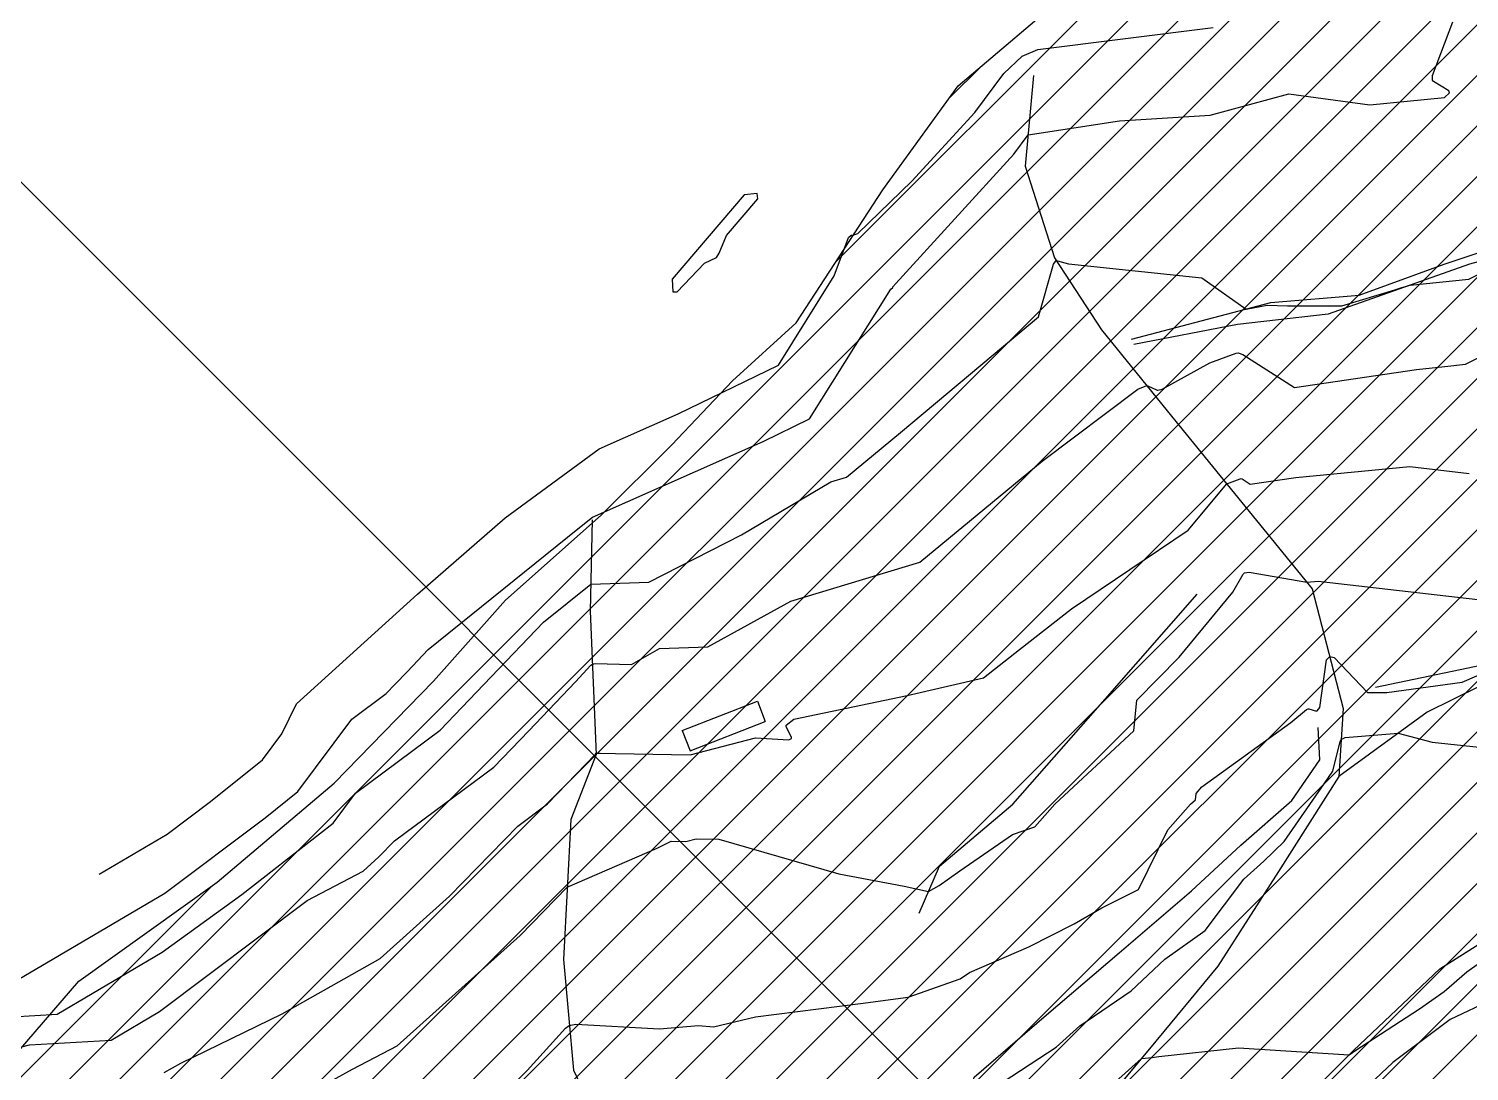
# Model space of a CAD drawing. Extents: x 13365 to 36625, y 86498 to 171760.
# Drawn here: x 15876.2 to 16128.3, y 88734.3 to 88916.8 of the extents above; entities that cross this region are included whole.
import ezdxf

# ---------------------------------------------------------------- set-up
doc = ezdxf.new("R2010")
doc.units = 0
doc.header["$LTSCALE"] = 5
doc.header["$MEASUREMENT"] = 0
doc.linetypes.add('A_CONTINUOUS_LINE', pattern=[0])
doc.linetypes.add('CHARACTER_DASH_D', pattern=[0])
for name, color, linetype in [('Commercial', 11, 'Continuous'), ('CONTOUR', 255, 'Continuous'), ('EXISTING BUILDING', 21, 'A_CONTINUOUS_LINE'), ('RELIEF', 255, 'A_CONTINUOUS_LINE'), ('Residential', 51, 'Continuous'), ('STREAM & RIVER FRONT', 161, 'A_CONTINUOUS_LINE'), ('text', 7, 'Continuous')]:
    doc.layers.add(name, color=color, linetype=linetype)

msp = doc.modelspace()

# ---------------------------------------------------------------- hatches: boundary and pattern name
at = {"layer": 'Commercial', "linetype": 'Continuous'}
h = msp.add_hatch(dxfattribs=at)
h.set_pattern_fill('ANSI31', color=256, scale=50, style=0)
edge = h.paths.add_edge_path()
edge.add_arc((15950.24, 88496.61), 15.56, 174.6777, 264.6777, ccw=False)
edge.add_line((15934.75, 88498.05), (15906.02, 88532.68))
edge.add_line((15906.02, 88532.68), (15899.63, 88540.38))
edge.add_line((15899.63, 88540.38), (15893.25, 88548.08))
edge.add_line((15893.25, 88548.08), (15910.18, 88562.12))
edge.add_line((15910.18, 88562.12), (15916.56, 88554.43))
edge.add_line((15916.56, 88554.43), (15962.74, 88592.74))
edge.add_line((15962.74, 88592.74), (16082.04, 88691.7))
edge.add_line((16082.04, 88691.7), (16199.02, 88788.75))
edge.add_line((16199.02, 88788.75), (16197.43, 88790.67))
edge.add_line((16197.43, 88790.67), (16212.05, 88802.8))
edge.add_line((16212.05, 88802.8), (16220.35, 88792.79))
edge.add_line((16220.35, 88792.79), (16248.76, 88758.55))
edge.add_line((16248.76, 88758.55), (16262.81, 88741.61))
edge.add_line((16262.81, 88741.61), (16291.54, 88706.98))
edge.add_line((16291.54, 88706.98), (16300.8, 88695.82))
edge.add_line((16300.8, 88695.82), (16286.18, 88683.69))
edge.add_line((16286.18, 88683.69), (16283.3, 88687.15))
edge.add_line((16283.3, 88687.15), (16260.21, 88668))
edge.add_line((16260.21, 88668), (16244.43, 88654.91))
edge.add_line((16244.43, 88654.91), (16207.37, 88624.16))
edge.add_line((16207.37, 88624.16), (16155.82, 88581.4))
edge.add_line((16155.82, 88581.4), (16117.83, 88549.88))
edge.add_line((16117.83, 88549.88), (16110.13, 88543.5))
edge.add_line((16110.13, 88543.5), (16047.02, 88491.14))
edge.add_line((16047.02, 88491.14), (16000.84, 88452.83))
edge.add_line((16000.84, 88452.83), (16013.34, 88437.77))
edge.add_line((16013.34, 88437.77), (15992.73, 88428.16))
edge.add_line((15992.73, 88428.16), (15983.91, 88438.79))
edge.add_line((15983.91, 88438.79), (15977.52, 88446.48))
edge.add_line((15977.52, 88446.48), (15948.79, 88481.12))
at = {"layer": 'Residential', "linetype": 'Continuous'}
h = msp.add_hatch(dxfattribs=at)
h.set_pattern_fill('ANSI31', color=256, scale=50, style=0)
h.paths.add_polyline_path([(15494.79, 88343.41), (15503.05, 88354.41), (15508.54, 88365.97), (15518.89, 88373.27), (15533.51, 88383.62), (15558.48, 88393.35), (15577.97, 88397), (15607.07, 88403.29), (15633.43, 88411.09), (15654.74, 88415.7), (15676.1, 88420.04), (15693.91, 88430.32), (15706.96, 88438.23), (15719.63, 88447.71), (15731.89, 88457.2), (15742.58, 88464.71), (15752.47, 88472.22), (15759.59, 88482.5), (15770.27, 88493.96), (15781.01, 88509.86), (15800.74, 88539.42), (15819.59, 88560.76), (15833.33, 88584.79), (15840.8, 88609.85), (15845.3, 88632.32), (15851.48, 88654.79), (15854.3, 88685.13), (15858.23, 88705.92), (15868.1, 88730.61), (15884.93, 88750.05), (15909.11, 88767.38), (15929.62, 88784.71), (15946.97, 88802.57), (15959.58, 88816.75), (15976.31, 88831.6), (15988.68, 88843.96), (15999.3, 88855.15), (16010.44, 88865.27), (16025.64, 88888.55), (16038.81, 88906.77), (16059.07, 88923.97), (16078.48, 88949.09), (16109.59, 88960.28), (16133.23, 88970.22), (16158.29, 88983.66), (16181.47, 88991.65), (16209.45, 88998.03), (16237.42, 89001.23), (16258.26, 89000.15), (16285.47, 89001.69), (16309.96, 89002.78), (16328.69, 89000), (16352.28, 89000.7), (16380.04, 89006.24), (16405.71, 89009.71), (16432.07, 89013.17), (16461.22, 89017.33), (16497.3, 89023.57), (16526.44, 89031.89), (16559.74, 89039.51), (16578.48, 89049.91), (16592.35, 89063.77), (16600.68, 89080.41), (16607.78, 89097.88), (16605.7, 89118.67), (16598.76, 89132.53), (16590.44, 89142.24), (16587.66, 89159.57), (16586.97, 89174.81), (16584.89, 89197.69), (16586.97, 89211.55), (16593.21, 89217.79), (16605.01, 89218.48), (16614.72, 89212.24), (16624.43, 89204.62), (16634.15, 89195.61), (16640.39, 89185.9), (16647.33, 89172.04), (16652.88, 89158.87), (16658.43, 89140.16), (16658.43, 89125.6), (16663.29, 89111.05), (16667.45, 89094.41), (16672.91, 89086.02), (16679.34, 89079.24), (16685.41, 89074.24), (16692.2, 89071.03), (16696.49, 89064.25), (16703.28, 89056.04), (16713.28, 89051.4), (16724.35, 89050.33), (16736.14, 89049.26), (16742.57, 89046.41), (16745.78, 89040.7), (16749, 89032.85), (16755.07, 89026.07), (16761.5, 89021.07), (16772.86, 89016.17), (16781.32, 89014.73), (16791.22, 89015.14), (16798.23, 89016.17), (16803.59, 89016.38), (16811.02, 89014.73), (16820.51, 89012.05), (16828.96, 89008.75), (16838.04, 89005.46), (16842.85, 89003.14), (16850.27, 88999.84), (16855.43, 88996.96), (16862.03, 88993.87), (16865.74, 88989.74), (16869.04, 88985.21), (16867.81, 88980.89), (16865.33, 88976.35), (16861.41, 88972.23), (16857.89, 88968.43), (16853.15, 88964.11), (16847.16, 88958.75), (16840.36, 88952.16), (16834.17, 88945.36), (16828.4, 88937.94), (16823.43, 88931.05), (16818.89, 88924.87), (16814.35, 88918.28), (16808.17, 88911.89), (16800.33, 88904.88), (16793.11, 88899.11), (16787.75, 88893.55), (16782.39, 88887.99), (16779.28, 88882.12), (16777.22, 88876.35), (16777.22, 88869.76), (16776.8, 88862.96), (16776.6, 88856.36), (16774.95, 88849.57), (16772.68, 88844), (16769.79, 88839.47), (16766.08, 88836.38), (16761.95, 88834.53), (16757.42, 88833.08), (16749.79, 88833.08), (16738.24, 88832.88), (16728.08, 88831.98), (16721.27, 88831.15), (16714.47, 88830.12), (16708.49, 88828.68), (16702.71, 88826), (16699.62, 88822.5), (16697.76, 88818.17), (16697.97, 88812.61), (16699, 88805.81), (16699.82, 88800.04), (16700.44, 88795.92), (16700, 88789.22), (16697.94, 88783.45), (16695.05, 88777.68), (16692.37, 88770.67), (16688.66, 88764.08), (16684.95, 88758.52), (16679.79, 88754.6), (16674.22, 88749.45), (16668.45, 88743.48), (16662.26, 88737.3), (16653.96, 88731.41), (16649.63, 88727.7), (16640.14, 88721.73), (16632.1, 88715.96), (16620.75, 88707.72), (16611.47, 88700.51), (16599.51, 88692.27), (16589.55, 88686.14), (16580.47, 88678.73), (16571.6, 88671.1), (16563.56, 88663.48), (16555.52, 88657.5), (16544.79, 88650.91), (16530.15, 88642.46), (16514.39, 88633.52), (16499.54, 88625.9), (16487.17, 88620.34), (16477.48, 88616.83), (16464.48, 88609.42), (16448.6, 88600.35), (16437.17, 88594.29), (16421.5, 88586.46), (16411.8, 88580.9), (16397.99, 88572.86), (16386.23, 88566.27), (16371.17, 88554.94), (16361, 88548.89), (16351.51, 88542.09), (16343.88, 88535.5), (16333.78, 88528.28), (16324.29, 88520.46), (16317.69, 88516.54), (16309.03, 88512.83), (16298.72, 88508.51), (16287.9, 88504.05), (16274.15, 88499.34), (16260.78, 88494.83), (16249.67, 88490.13), (16234.99, 88486.18), (16223.31, 88480.91), (16211.26, 88475.64), (16203.73, 88472.07), (16190.55, 88467.74), (16179.34, 88465.04), (16167.85, 88463.91), (16151.28, 88459.58), (16139.23, 88455.07), (16126.05, 88449.99), (16108.72, 88443.97), (16098.5, 88439.02), (16086.83, 88433.75), (16079.86, 88431.31), (16072.33, 88425.47), (16064.98, 88419.08), (16059.15, 88412.87), (16046.86, 88427.97), (16026.65, 88428.3), (16013.4, 88424), (15997.83, 88418.7), (15985.9, 88411.42), (15973.64, 88402.15), (15960.39, 88394.54), (15935.15, 88389.2), (15913.84, 88379.33), (15896.68, 88369.47), (15881.09, 88362.71), (15865.49, 88361.68), (15843.14, 88364.79), (15821.3, 88366.87), (15808.96, 88367.64), (15797.8, 88368.71), (15784.5, 88370), (15769.49, 88370.86), (15751.25, 88370.64), (15731.73, 88370), (15714.09, 88366.67), (15694.41, 88362.99), (15680.14, 88359.75), (15660.69, 88353.49), (15640.15, 88346.79), (15619.17, 88342.48), (15596.47, 88340.53), (15573.72, 88338.78), (15559.14, 88335.05), (15545.23, 88329.97), (15528.27, 88325.9), (15504.18, 88323.19), (15495.03, 88330.84)])
edge = h.paths.add_edge_path(flags=16)
edge.add_arc((15950.24, 88496.61), 15.56, 174.6777, 264.6777, ccw=False)
edge.add_line((15934.75, 88498.05), (15906.02, 88532.68))
edge.add_line((15906.02, 88532.68), (15899.63, 88540.38))
edge.add_line((15899.63, 88540.38), (15893.25, 88548.08))
edge.add_line((15893.25, 88548.08), (15910.18, 88562.12))
edge.add_line((15910.18, 88562.12), (15916.56, 88554.43))
edge.add_line((15916.56, 88554.43), (15962.74, 88592.74))
edge.add_line((15962.74, 88592.74), (16082.04, 88691.7))
edge.add_line((16082.04, 88691.7), (16199.02, 88788.75))
edge.add_line((16199.02, 88788.75), (16197.43, 88790.67))
edge.add_line((16197.43, 88790.67), (16212.05, 88802.8))
edge.add_line((16212.05, 88802.8), (16220.35, 88792.79))
edge.add_line((16220.35, 88792.79), (16248.76, 88758.55))
edge.add_line((16248.76, 88758.55), (16262.81, 88741.61))
edge.add_line((16262.81, 88741.61), (16291.54, 88706.98))
edge.add_line((16291.54, 88706.98), (16300.8, 88695.82))
edge.add_line((16300.8, 88695.82), (16286.18, 88683.69))
edge.add_line((16286.18, 88683.69), (16283.3, 88687.15))
edge.add_line((16283.3, 88687.15), (16260.21, 88668))
edge.add_line((16260.21, 88668), (16244.43, 88654.91))
edge.add_line((16244.43, 88654.91), (16207.37, 88624.16))
edge.add_line((16207.37, 88624.16), (16155.82, 88581.4))
edge.add_line((16155.82, 88581.4), (16117.83, 88549.88))
edge.add_line((16117.83, 88549.88), (16110.13, 88543.5))
edge.add_line((16110.13, 88543.5), (16047.02, 88491.14))
edge.add_line((16047.02, 88491.14), (16000.84, 88452.83))
edge.add_line((16000.84, 88452.83), (16013.34, 88437.77))
edge.add_line((16013.34, 88437.77), (15992.73, 88428.16))
edge.add_line((15992.73, 88428.16), (15983.91, 88438.79))
edge.add_line((15983.91, 88438.79), (15977.52, 88446.48))
edge.add_line((15977.52, 88446.48), (15948.79, 88481.12))

# ---------------------------------------------------------------- linework, layer by layer
at = {"layer": 'CONTOUR', "color": 33, "linetype": 'A_CONTINUOUS_LINE'}
for points in [[(15872.33, 88749.2), (15899.94, 88765.45), (15917.51, 88778.67), (15923.23, 88783.28), (15932.7, 88795.94), (15938.72, 88800.41), (15940.28, 88802.03), (15942.37, 88804.22), (15946.07, 88808.09), (15972.25, 88829.24), (15974.82, 88831.29), (16004.68, 88844.52), (16012.8, 88848.48), (16027.03, 88871.18), (16027.38, 88871.47), (16027.41, 88871.57), (16027.89, 88872.2), (16048.58, 88894.83), (16051.06, 88898.17), (16067.05, 88900.62), (16082.94, 88901.65), (16096.72, 88905.39), (16110.9, 88903.44), (16123.92, 88904.74), (16124.82, 88905.56), (16124.71, 88905.87), (16122, 88907.52), (16121.83, 88907.75), (16121.85, 88908.57), (16125.4, 88917.99)], [(15873.3, 88743.84), (15881.12, 88744.28), (15899.5, 88755.11), (15913.47, 88765.22), (15927.05, 88775.84), (15929.42, 88777.74), (15933.34, 88782.98), (15948.14, 88793.97), (15951.96, 88797.95), (15957.11, 88803.34), (15966.22, 88812.87), (15974.52, 88819.57), (15984.67, 88819.92), (16000.89, 88828.16), (16016.51, 88837.47), (16019.25, 88838.3), (16028.71, 88846.09), (16052.87, 88866.31), (16055.49, 88875.55), (16056, 88876.17), (16056.01, 88876.17), (16056.2, 88876.12), (16058.13, 88875.62), (16081.48, 88873.15), (16089.2, 88867.68), (16092.91, 88868.4), (16096.44, 88868.24), (16105.99, 88868.27), (16115.25, 88871.06), (16116.46, 88871.45), (16117.92, 88871.87), (16128.2, 88872.96), (16137.9, 88877.77)], [(15874.73, 88738.54), (15876.26, 88738.93), (15890.55, 88739.75), (15899.06, 88744.76), (15924.87, 88764.18), (15934.66, 88769.33), (15937.42, 88771.81), (15940.14, 88774.6), (15957.56, 88787.53), (15963.65, 88793.88), (15971.86, 88802.46), (15974.55, 88805.38), (15974.81, 88805.55), (15975.3, 88805.65), (15981.62, 88805.46), (15986.55, 88808.28), (15995.02, 88808.57), (16009.52, 88816.56), (16032.09, 88823.4), (16053.52, 88841.07), (16070.27, 88853.7), (16071.84, 88854.31), (16071.99, 88854.29), (16073.62, 88853.53), (16073.78, 88853.5), (16074.51, 88853.7), (16082.86, 88858.26), (16087.46, 88860), (16087.85, 88860.05), (16088.65, 88859.77), (16097.68, 88853.95), (16119.05, 88857.15), (16123.97, 88857.67), (16127.62, 88858.06), (16130.43, 88859.45)], [(15899.83, 88734.06), (15902.79, 88735.69), (15920.48, 88744.36), (15937.65, 88754.04), (15949.79, 88764.93), (15961.74, 88777.21), (15966.97, 88781.1), (15975.34, 88789.8), (15975.46, 88789.94), (15975.48, 88789.95), (15975.53, 88789.96), (15976.16, 88789.94), (15978.87, 88789.89), (15991.89, 88789.66), (16003.35, 88792.63), (16009.17, 88792.28), (16009.62, 88792.51), (16009.65, 88792.71), (16008.7, 88794.66), (16008.71, 88794.86), (16010.07, 88795.92), (16029.89, 88800.08), (16043.26, 88803.18), (16049.57, 88808.12), (16058.64, 88815.22), (16079.06, 88828.99), (16085.84, 88837.11), (16088.18, 88838), (16088.38, 88838.02), (16088.51, 88837.98), (16089.94, 88837.05), (16097.89, 88838.24), (16117.9, 88840.13), (16128.28, 88838.93)], [(15947.26, 88718.11), (15963.37, 88734.44), (15970.11, 88741.85), (15970.76, 88742.31), (15971.91, 88742.51), (15986.56, 88741.74), (15993.35, 88742.29), (15996.01, 88742.06), (16003.37, 88743.84), (16021.72, 88746.15), (16030.09, 88747.25), (16039.18, 88750.45), (16040.78, 88751.56), (16051.16, 88756.07), (16059.12, 88760.12), (16063.94, 88762.87), (16070.39, 88766.09), (16075.54, 88776.57), (16079.49, 88781.02), (16080.36, 88781.83), (16080.45, 88782.85), (16080.48, 88782.93), (16081.48, 88784.07), (16097.04, 88795.31), (16099.8, 88797.61), (16100.06, 88797.74), (16100.18, 88797.74), (16101.55, 88797.33), (16101.68, 88797.35), (16102.13, 88797.97), (16103.31, 88806.3), (16103.87, 88806.89), (16104.6, 88806.72), (16110.49, 88800.61), (16113.85, 88800.58), (16127.04, 88802.4), (16134.72, 88805.72)], [(16045.2, 88731.47), (16055.96, 88738.52), (16060.09, 88742.24), (16069.08, 88748.37), (16074.99, 88753.92), (16082.07, 88758.95), (16088.79, 88767.93), (16092.29, 88771.09), (16095.85, 88774.49), (16102.87, 88784.59), (16104.41, 88786.82), (16105.65, 88792.02), (16105.88, 88792.39), (16106.57, 88792.69), (16115.83, 88793.48), (16121.78, 88791.89), (16132.72, 88790.7)], [(16059.55, 88726.32), (16070.89, 88736.54), (16072.8, 88736.68), (16073.94, 88736.87), (16087.9, 88738.4), (16107.23, 88737.16), (16107.82, 88737.57), (16108.23, 88737.86), (16119.58, 88745.22), (16123.9, 88748.28), (16127.85, 88751.69), (16134.48, 88756.42)]]:
    msp.add_lwpolyline(points, dxfattribs=at)
at = {"layer": 'CONTOUR', "color": 252, "linetype": 'A_CONTINUOUS_LINE'}
for points in [[(15888.46, 88768.78), (15900.38, 88775.8), (15907.97, 88781.51), (15917.05, 88788.82), (15920.45, 88793.37), (15923.03, 88798.63), (15944.17, 88817.8), (15959.56, 88831.15), (15975.97, 88843.22), (15989.83, 88849.36), (16007.37, 88857.9), (16017.14, 88873.5), (16019.63, 88880.25), (16020.12, 88880.65), (16020.13, 88880.65), (16020.19, 88880.58), (16020.2, 88880.57), (16021.23, 88880.95), (16030.73, 88890.06), (16041.76, 88902.12), (16046.83, 88908.95), (16050.04, 88911.96), (16052.75, 88913.14), (16083.43, 88916.96)], [(15908.25, 88721.11), (15932.84, 88734.64), (15940.63, 88738.74), (15962.16, 88758.05), (15970.39, 88766.51), (15986.14, 88773.34), (15988.58, 88774.56), (15991.17, 88774.52), (15992.96, 88774.98), (15996.91, 88774.91), (16017.93, 88768.84), (16029.39, 88766.7), (16033.61, 88765.73), (16035.5, 88766.8), (16039.1, 88769.38), (16048.33, 88775.72), (16052.23, 88777.07), (16055.76, 88781.03), (16069.54, 88793.87), (16070.11, 88799.26), (16077.48, 88806.78), (16086.91, 88818.16), (16088.72, 88821.31), (16088.94, 88821.51), (16089.76, 88821.63), (16099.85, 88819.91), (16101.85, 88820.1), (16129.8, 88816.87)]]:
    msp.add_lwpolyline(points, dxfattribs=at)
at = {"layer": 'CONTOUR', "linetype": 'A_CONTINUOUS_LINE'}
msp.add_lwpolyline([(15996.97, 88877.49), (15998.25, 88880.56), (16003.76, 88887.02), (16003.64, 88887.92), (16001.39, 88887.71), (15988.79, 88872.94), (15988.89, 88870.7), (15989.63, 88870.69), (15994.44, 88875.74), (15996.51, 88876.75), (15996.97, 88877.49)], dxfattribs=at)
at = {"layer": 'EXISTING BUILDING', "linetype": 'A_CONTINUOUS_LINE'}
for points in [[(15990.49, 88793.95), (16003.67, 88799.08), (16005.05, 88795.51)], [(15990.49, 88793.95), (15991.92, 88790.4), (16005.05, 88795.51)]]:
    msp.add_lwpolyline(points, dxfattribs=at)
at = {"layer": 'RELIEF'}
for points in [[(16069.13, 88862.45), (16081.34, 88865.64), (16093.56, 88868.82), (16109.03, 88870.13), (16123.9, 88875.53), (16136.43, 88879.75), (16145.38, 88886.19), (16139.02, 88897.16)], [(16138.07, 88878.19), (16128.29, 88875.54), (16115.93, 88871.17), (16103.57, 88866.79), (16087.72, 88865.02), (16069.54, 88861.47)], [(16111.88, 88801.54), (16130.59, 88805.41), (16142.39, 88813.36), (16158, 88820.3), (16173.62, 88827.23), (16190.15, 88837.54), (16192.6, 88841.74), (16191.62, 88845.72), (16196.22, 88851.68), (16199.84, 88858.55), (16200.91, 88862.94)], [(16031.97, 88761.96), (16035.56, 88770.22), (16048.4, 88781.04), (16064.54, 88799.43), (16080.67, 88817.81)], [(16002.2, 88677.21), (16016.4, 88690.42), (16026.08, 88699.39), (16037.92, 88712.66), (16041.63, 88733.28), (16054.3, 88744.15), (16066.97, 88755.02), (16079.64, 88765.89), (16088.3, 88773.89), (16097.23, 88781.71), (16102.13, 88788.83), (16101.8, 88794.48)], [(16007.11, 88650.14), (16021.37, 88661.4), (16033.09, 88671.07), (16049.31, 88684.75), (16066.68, 88697.69), (16081.26, 88711.23), (16092.07, 88721.99), (16108, 88737.93), (16123.1, 88752.21), (16132.78, 88758.36), (16147.99, 88763.07), (16164.34, 88772.05), (16185.7, 88784.81)], [(16194.8, 88782.61), (16182.37, 88776.71), (16171.74, 88766.65), (16148.39, 88758.15), (16139.76, 88750.38), (16124.91, 88743.36), (16114.87, 88735.84), (16099.6, 88721.44), (16088.78, 88710.48), (16070.65, 88694.23)]]:
    msp.add_lwpolyline(points, dxfattribs=at)
at = {"layer": 'Residential', "linetype": 'Continuous'}
msp.add_lwpolyline([(15868.1, 88730.61), (15884.93, 88750.05), (15909.11, 88767.38), (15929.62, 88784.71), (15946.97, 88802.57), (15959.58, 88816.75), (15976.31, 88831.6), (15988.68, 88843.96), (15999.3, 88855.15), (16010.44, 88865.27), (16025.64, 88888.55), (16038.81, 88906.77), (16059.07, 88923.97)], dxfattribs=at)
at = {"layer": 'STREAM & RIVER FRONT', "linetype": 'Continuous'}
for p, q in [((16100.78, 88818.76), (16106.23, 88797.78)), ((16106.23, 88797.78), (16105.45, 88785.9))]:
    msp.add_line(p, q, dxfattribs=at)
for points in [[(16052.02, 88908.58), (16050.56, 88892.71), (16055.66, 88876.69), (16063.88, 88864.08)], [(16063.88, 88864.08), (16076.18, 88848.97), (16088.48, 88833.87), (16100.78, 88818.76)], [(16138.89, 88806.04), (16120.89, 88797.17), (16105.45, 88785.9), (16094.86, 88769.28), (16084.27, 88752.66), (16072.29, 88738.22), (16060.3, 88723.79)], [(15971.47, 88734.48), (15980.12, 88716.39), (15988.77, 88698.29), (15997.42, 88680.2), (16006.06, 88662.1)]]:
    msp.add_lwpolyline(points, dxfattribs=at)
at = {"layer": 'STREAM & RIVER FRONT', "linetype": 'CHARACTER_DASH_D'}
msp.add_lwpolyline([(15974.77, 88830.78), (15974.41, 88814.81), (15974.95, 88802.28), (15975.48, 88789.75), (15971.02, 88778.33), (15969.72, 88753.84), (15971.47, 88734.48)], dxfattribs=at)
at = {"layer": 'text', "linetype": 'Continuous'}
msp.add_line((16061.08, 88703.62), (15841.58, 88923.12), dxfattribs=at)

doc.saveas('drawing.dxf')
